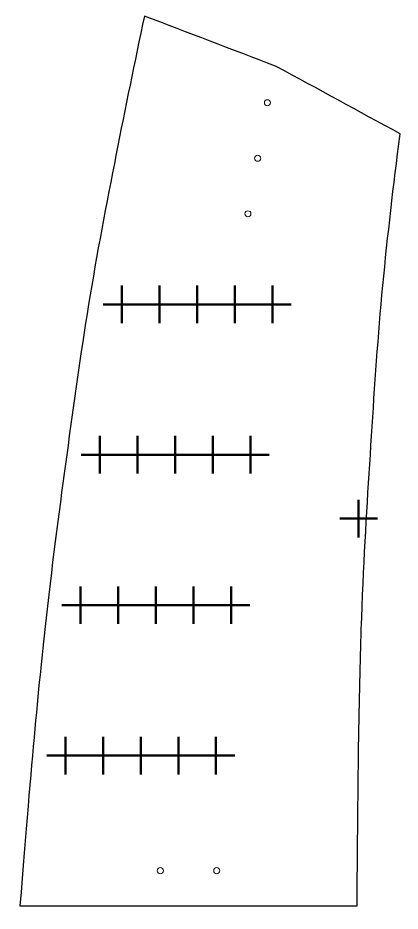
# Model space of a CAD drawing. Header units: inches. Extents: x -241 to 10140, y -1696 to 865.
# Drawn here: x 7470 to 7510.6, y -8.4 to 86.6 of the extents above; entities that cross this region are included whole.
import ezdxf

# ---------------------------------------------------------------- set-up
doc = ezdxf.new("R2010")
doc.units = ezdxf.units.IN
doc.header["$MEASUREMENT"] = 0
doc.header["$PDMODE"] = 2
doc.header["$PDSIZE"] = 2
doc.layers.add('Drilling', color=3, linetype='Continuous', lineweight=13)
doc.layers.add('Engrave', color=4, linetype='Continuous', lineweight=50)

# ---------------------------------------------------------------- blocks, each defined once
blk = doc.blocks.new('*U2998')
at = {"layer": 'Engrave'}
blk.add_point((0, 0), dxfattribs=at)
blk = doc.blocks.new('*U3000')
at = {"layer": 'Engrave', "color": 0, "linetype": 'ByBlock', "lineweight": -2, "transparency": 16777216}
for p in [(0, 0), (4, 0), (8, 0), (12, 0), (16, 0)]:
    blk.add_blockref('*U2998', p, dxfattribs=at)
blk = doc.blocks.new('*U3001')
at = {"layer": 'Engrave'}
blk.add_point((0, 0), dxfattribs=at)
blk = doc.blocks.new('*U3002')
at = {"layer": 'Engrave', "color": 0, "linetype": 'ByBlock', "lineweight": -2, "transparency": 16777216}
for p in [(0, 0), (4, 0), (8, 0), (12, 0), (16, 0)]:
    blk.add_blockref('*U3001', p, dxfattribs=at)
blk = doc.blocks.new('*U3003')
at = {"layer": 'Engrave'}
blk.add_point((0, 0), dxfattribs=at)
blk = doc.blocks.new('*U3004')
at = {"layer": 'Engrave', "color": 0, "linetype": 'ByBlock', "lineweight": -2, "transparency": 16777216}
for p in [(0, 0), (4, 0), (8, 0), (12, 0), (16, 0)]:
    blk.add_blockref('*U3003', p, dxfattribs=at)
blk = doc.blocks.new('*U3005')
at = {"layer": 'Engrave'}
blk.add_point((0, 0), dxfattribs=at)
blk = doc.blocks.new('*U3006')
at = {"layer": 'Engrave', "color": 0, "linetype": 'ByBlock', "lineweight": -2, "transparency": 16777216}
for p in [(0, 0), (4, 0), (8, 0), (12, 0), (16, 0)]:
    blk.add_blockref('*U3005', p, dxfattribs=at)

msp = doc.modelspace()

# ---------------------------------------------------------------- linework, layer by layer
at = {"transparency": 33554687}
msp.add_open_spline([(7510.62968, 74.27813), (7510.53815, 73.56335), (7509.77291, 67.51524), (7508.47505, 56.13379), (7507.46486, 40.13379), (7506.45504, 24.13945), (7506.15843, 8.15076), (7506.05603, -7.86621), (7494.10564, -7.86621), (7482.15525, -7.86621), (7470.20486, -7.86621), (7471.47476, 8.13379), (7473.00873, 24.13379), (7475.18411, 40.13379), (7477.35949, 56.13379), (7480.32421, 71.69254), (7482.39117, 81.91797), (7483.44585, 86.81005), (7488.0955, 85.03276), (7492.74516, 83.25547), (7497.39481, 81.47818), (7497.43527, 81.45953), (7497.47572, 81.44088), (7497.51617, 81.42224), (7501.88734, 79.04087), (7506.25851, 76.6595), (7510.62968, 74.27813)], degree=3, knots=[0, 0, 0, 0, 0.13402154, 1.13402154, 2.13402154, 3.13402154, 4.13296099, 4.13296099, 4.13296099, 5.13296099, 5.13296099, 5.13296099, 6.13296099, 7.13296099, 8.13296099, 9.13296099, 10.05022747, 10.05022747, 10.05022747, 11.05022747, 11.05022747, 11.05022747, 12.05022747, 12.05022747, 12.05022747, 13.05022747, 13.05022747, 13.05022747, 13.05022747], dxfattribs=at)
at = {"layer": 'Drilling'}
for centre in [(7496.51902, 77.58929), (7495.48152, 71.67967), (7494.44402, 65.77005), (7485.13045, -4.11621), (7491.13045, -4.11621)]:
    msp.add_circle(centre, 0.3225, dxfattribs=at)
at = {"layer": 'Engrave'}
msp.add_point((7506.21744, 33.3366), dxfattribs=at)

# ---------------------------------------------------------------- block references
at = {"layer": 'Engrave', "xscale": -1}
for name, p in [('*U3006', (7497.05248, 56.13379)), ('*U3004', (7494.71624, 40.13379)), ('*U3002', (7492.66175, 24.13379)), ('*U3000', (7491.05092, 8.13379))]:
    msp.add_blockref(name, p, dxfattribs=at)

doc.saveas('drawing.dxf')
